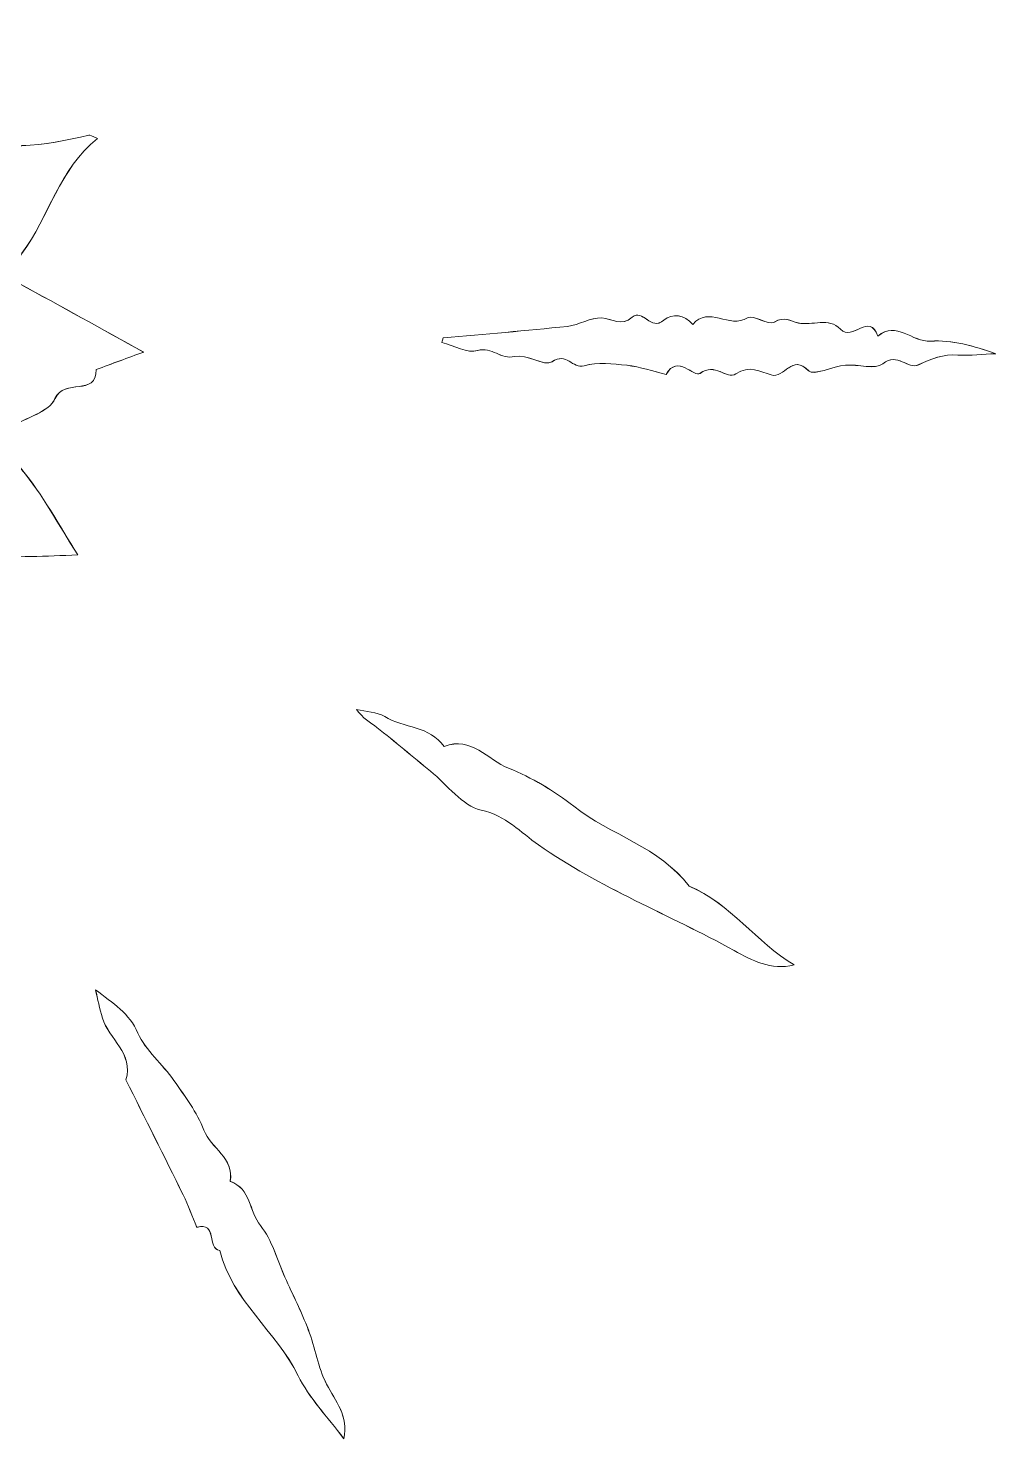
# Model space of a CAD drawing. Header units: centimetres. Extents: x -5.4 to 5.6, y -3.8 to 4.2.
# Drawn here: x -3.156 to -2.515, y -2.528 to -1.593 of the extents above; entities that cross this region are included whole.
import ezdxf

# ---------------------------------------------------------------- set-up
doc = ezdxf.new("R2010")
doc.units = ezdxf.units.CM
doc.header["$MEASUREMENT"] = 0
doc.layers.add('Layer 1', color=7, linetype='Continuous')

msp = doc.modelspace()

# ---------------------------------------------------------------- linework, layer by layer
at = {"layer": 'Layer 1', "lineweight": 13}
for points, knots in [([(-3.49885, -1.93675), (-3.50012, -1.94712), (-3.50509, -1.95884), (-3.50184, -1.96749), (-3.50184, -1.96749), (-3.49708, -1.98014), (-3.50007, -1.99202), (-3.49906, -2.00411), (-3.49906, -2.00411), (-3.49811, -2.01533), (-3.49887, -2.02665), (-3.49887, -2.04367), (-3.49887, -2.04367), (-3.48969, -2.03481), (-3.48556, -2.0293), (-3.48011, -2.02584), (-3.48011, -2.02584), (-3.46773, -2.0179), (-3.45323, -2.01272), (-3.44241, -2.00319), (-3.44241, -2.00319), (-3.43259, -1.99454), (-3.42355, -1.99208), (-3.41426, -1.99446), (-3.41426, -1.99446), (-3.40778, -2.0033), (-3.39735, -2.01126), (-3.39833, -2.01743), (-3.39833, -2.01743), (-3.40045, -2.03082), (-3.38388, -2.0323), (-3.38547, -2.03672), (-3.38547, -2.03672), (-3.39087, -2.0518), (-3.37163, -2.04873), (-3.37134, -2.05961), (-3.37134, -2.05961), (-3.37115, -2.06736), (-3.36605, -2.07501), (-3.36293, -2.08326), (-3.36293, -2.08326), (-3.35004, -2.06148), (-3.34436, -2.03823), (-3.33041, -2.01897), (-3.33041, -2.01897), (-3.32464, -2.01101), (-3.31993, -2.0023), (-3.31472, -1.99394), (-3.31472, -1.99394), (-3.29125, -2.00857), (-3.26403, -2.01672), (-3.24323, -2.03619), (-3.24323, -2.03619), (-3.23992, -2.03926), (-3.23225, -2.0377), (-3.22582, -2.03833), (-3.22582, -2.03833), (-3.22582, -2.0115), (-3.22606, -1.98724), (-3.22574, -1.963), (-3.22574, -1.963), (-3.22555, -1.94768), (-3.22111, -1.94371), (-3.20523, -1.94316), (-3.20523, -1.94316), (-3.19891, -1.94295), (-3.19256, -1.94313), (-3.18621, -1.94313), (-3.18621, -1.94313), (-3.17565, -1.94313), (-3.16507, -1.94326), (-3.15449, -1.94308), (-3.15449, -1.94308), (-3.14438, -1.94289), (-3.13428, -1.94242), (-3.12361, -1.94202), (-3.12361, -1.94202), (-3.13663, -1.92173), (-3.14684, -1.90196), (-3.16084, -1.8854), (-3.16084, -1.8854), (-3.16902, -1.87577), (-3.1688, -1.86717), (-3.16822, -1.85722), (-3.16822, -1.85722), (-3.15787, -1.85108), (-3.14256, -1.84725), (-3.13875, -1.83843), (-3.13875, -1.83843), (-3.13269, -1.82443), (-3.11126, -1.83748), (-3.11142, -1.81914), (-3.11142, -1.81914), (-3.10094, -1.81528), (-3.09046, -1.81141), (-3.07996, -1.80755), (-3.07996, -1.80755), (-3.10793, -1.79212), (-3.13457, -1.77744), (-3.16248, -1.76207), (-3.16248, -1.76207), (-3.16206, -1.75598), (-3.1642, -1.74694), (-3.16065, -1.74215), (-3.16065, -1.74215), (-3.14253, -1.71778), (-3.1361, -1.6864), (-3.11064, -1.66611), (-3.11064, -1.66611), (-3.1145, -1.66447), (-3.11551, -1.6636), (-3.11628, -1.66378), (-3.11628, -1.66378), (-3.14589, -1.67119), (-3.17552, -1.67447), (-3.20544, -1.6655), (-3.20544, -1.6655), (-3.2156, -1.67362), (-3.21878, -1.66259), (-3.21899, -1.6582), (-3.21899, -1.6582), (-3.2201, -1.63603), (-3.21952, -1.6138), (-3.21952, -1.59158), (-3.21952, -1.59158), (-3.20775, -1.58086), (-3.22283, -1.57613), (-3.22092, -1.56007), (-3.22092, -1.56007), (-3.24529, -1.58978), (-3.27405, -1.59761), (-3.29704, -1.61415), (-3.29704, -1.61415), (-3.32699, -1.58962), (-3.33593, -1.55324), (-3.35797, -1.52321), (-3.35797, -1.52321), (-3.36448, -1.55504), (-3.38588, -1.57814), (-3.40017, -1.60669), (-3.40017, -1.60669), (-3.40647, -1.60629), (-3.41483, -1.60809), (-3.42036, -1.60492), (-3.42036, -1.60492), (-3.42814, -1.60047), (-3.43295, -1.59293), (-3.44441, -1.59307), (-3.44441, -1.59307), (-3.45293, -1.59318), (-3.45452, -1.5754), (-3.46695, -1.57799), (-3.46695, -1.57799), (-3.47909, -1.58053), (-3.47954, -1.56749), (-3.48719, -1.56436), (-3.48719, -1.56436), (-3.48994, -1.56325), (-3.49275, -1.56238), (-3.49563, -1.56134), (-3.49563, -1.56134), (-3.48976, -1.59328), (-3.49391, -1.6246), (-3.49238, -1.65487), (-3.49238, -1.65487), (-3.5054, -1.66172), (-3.51646, -1.6686), (-3.52897, -1.65881), (-3.52897, -1.65881), (-3.53455, -1.66548), (-3.54241, -1.6663), (-3.54813, -1.66156), (-3.54813, -1.66156), (-3.55691, -1.65423), (-3.56168, -1.66889), (-3.5693, -1.66376), (-3.5693, -1.66376), (-3.57994, -1.65656), (-3.58764, -1.66141), (-3.59475, -1.66813), (-3.59475, -1.66813), (-3.58173, -1.68729), (-3.57118, -1.7057), (-3.55768, -1.7216), (-3.55768, -1.7216), (-3.54887, -1.73197), (-3.54829, -1.74099), (-3.55194, -1.75261), (-3.55194, -1.75261), (-3.56707, -1.7457), (-3.56774, -1.76661), (-3.58147, -1.76645), (-3.58147, -1.76645), (-3.59055, -1.76634), (-3.59967, -1.77738), (-3.60896, -1.7832), (-3.60896, -1.7832), (-3.61851, -1.78921), (-3.62825, -1.79492), (-3.63891, -1.8014), (-3.63891, -1.8014), (-3.60875, -1.81151), (-3.58157, -1.82516), (-3.5561, -1.84675), (-3.5561, -1.84675), (-3.55639, -1.8509), (-3.55414, -1.86085), (-3.55793, -1.86453), (-3.55793, -1.86453), (-3.56933, -1.87548), (-3.57259, -1.89064), (-3.58129, -1.90282), (-3.58129, -1.90282), (-3.59015, -1.91518), (-3.5974, -1.92872), (-3.60566, -1.94219), (-3.60566, -1.94219), (-3.59524, -1.94028), (-3.58571, -1.93838), (-3.57613, -1.93679), (-3.57613, -1.93679), (-3.56631, -1.93512), (-3.55496, -1.94097), (-3.54689, -1.93076), (-3.54689, -1.93076), (-3.53208, -1.94262), (-3.5148, -1.93437), (-3.49885, -1.93675)], [0, 0, 0, 0, 0.017241, 0.017241, 0.017241, 0.017241, 0.034483, 0.034483, 0.034483, 0.034483, 0.051724, 0.051724, 0.051724, 0.051724, 0.068966, 0.068966, 0.068966, 0.068966, 0.086207, 0.086207, 0.086207, 0.086207, 0.103448, 0.103448, 0.103448, 0.103448, 0.12069, 0.12069, 0.12069, 0.12069, 0.137931, 0.137931, 0.137931, 0.137931, 0.155172, 0.155172, 0.155172, 0.155172, 0.172414, 0.172414, 0.172414, 0.172414, 0.189655, 0.189655, 0.189655, 0.189655, 0.206897, 0.206897, 0.206897, 0.206897, 0.224138, 0.224138, 0.224138, 0.224138, 0.241379, 0.241379, 0.241379, 0.241379, 0.258621, 0.258621, 0.258621, 0.258621, 0.275862, 0.275862, 0.275862, 0.275862, 0.293103, 0.293103, 0.293103, 0.293103, 0.310345, 0.310345, 0.310345, 0.310345, 0.327586, 0.327586, 0.327586, 0.327586, 0.344828, 0.344828, 0.344828, 0.344828, 0.362069, 0.362069, 0.362069, 0.362069, 0.37931, 0.37931, 0.37931, 0.37931, 0.396552, 0.396552, 0.396552, 0.396552, 0.413793, 0.413793, 0.413793, 0.413793, 0.431034, 0.431034, 0.431034, 0.431034, 0.448276, 0.448276, 0.448276, 0.448276, 0.465517, 0.465517, 0.465517, 0.465517, 0.482759, 0.482759, 0.482759, 0.482759, 0.5, 0.5, 0.5, 0.5, 0.517241, 0.517241, 0.517241, 0.517241, 0.534483, 0.534483, 0.534483, 0.534483, 0.551724, 0.551724, 0.551724, 0.551724, 0.568966, 0.568966, 0.568966, 0.568966, 0.586207, 0.586207, 0.586207, 0.586207, 0.603448, 0.603448, 0.603448, 0.603448, 0.62069, 0.62069, 0.62069, 0.62069, 0.637931, 0.637931, 0.637931, 0.637931, 0.655172, 0.655172, 0.655172, 0.655172, 0.672414, 0.672414, 0.672414, 0.672414, 0.689655, 0.689655, 0.689655, 0.689655, 0.706897, 0.706897, 0.706897, 0.706897, 0.724138, 0.724138, 0.724138, 0.724138, 0.741379, 0.741379, 0.741379, 0.741379, 0.758621, 0.758621, 0.758621, 0.758621, 0.775862, 0.775862, 0.775862, 0.775862, 0.793103, 0.793103, 0.793103, 0.793103, 0.810345, 0.810345, 0.810345, 0.810345, 0.827586, 0.827586, 0.827586, 0.827586, 0.844828, 0.844828, 0.844828, 0.844828, 0.862069, 0.862069, 0.862069, 0.862069, 0.87931, 0.87931, 0.87931, 0.87931, 0.896552, 0.896552, 0.896552, 0.896552, 0.913793, 0.913793, 0.913793, 0.913793, 0.931034, 0.931034, 0.931034, 0.931034, 0.948276, 0.948276, 0.948276, 0.948276, 0.965517, 0.965517, 0.965517, 0.965517, 1, 1, 1, 1]), ([(-3.49885, -1.93675), (-3.5148, -1.93437), (-3.53206, -1.94262), (-3.54682, -1.93074), (-3.54682, -1.93074), (-3.55489, -1.94095), (-3.56624, -1.93511), (-3.57606, -1.93677), (-3.57606, -1.93677), (-3.58564, -1.93838), (-3.59516, -1.94026), (-3.60559, -1.94217), (-3.60559, -1.94217), (-3.59733, -1.92868), (-3.59009, -1.91516), (-3.58122, -1.9028), (-3.58122, -1.9028), (-3.57249, -1.89063), (-3.56923, -1.87547), (-3.55786, -1.86451), (-3.55786, -1.86451), (-3.55408, -1.86083), (-3.55633, -1.85088), (-3.55603, -1.84673), (-3.55603, -1.84673), (-3.58151, -1.82517), (-3.60868, -1.81149), (-3.63884, -1.80138), (-3.63884, -1.80138), (-3.6282, -1.79492), (-3.61844, -1.78918), (-3.60889, -1.78318), (-3.60889, -1.78318), (-3.59963, -1.77736), (-3.5905, -1.76633), (-3.5814, -1.76643), (-3.5814, -1.76643), (-3.56767, -1.76659), (-3.56701, -1.74569), (-3.55187, -1.75259), (-3.55187, -1.75259), (-3.54819, -1.741), (-3.5488, -1.73195), (-3.55761, -1.72158), (-3.55761, -1.72158), (-3.5711, -1.70565), (-3.58166, -1.68724), (-3.59468, -1.66811), (-3.59468, -1.66811), (-3.58756, -1.66139), (-3.57986, -1.65652), (-3.56923, -1.66374), (-3.56923, -1.66374), (-3.56161, -1.66887), (-3.55685, -1.65421), (-3.54806, -1.66154), (-3.54806, -1.66154), (-3.54234, -1.6663), (-3.53449, -1.66546), (-3.5289, -1.65879), (-3.5289, -1.65879), (-3.51639, -1.66855), (-3.50533, -1.66167), (-3.49231, -1.65485), (-3.49231, -1.65485), (-3.49382, -1.62456), (-3.48969, -1.59325), (-3.49556, -1.56132), (-3.49556, -1.56132), (-3.49268, -1.56235), (-3.48984, -1.56323), (-3.48712, -1.56434), (-3.48712, -1.56434), (-3.47947, -1.56744), (-3.47902, -1.58048), (-3.46688, -1.57797), (-3.46688, -1.57797), (-3.45444, -1.57538), (-3.45286, -1.59316), (-3.44434, -1.59305), (-3.44434, -1.59305), (-3.43288, -1.59292), (-3.42807, -1.60046), (-3.42029, -1.6049), (-3.42029, -1.6049), (-3.41476, -1.60808), (-3.4064, -1.6063), (-3.4001, -1.60667), (-3.4001, -1.60667), (-3.38581, -1.57812), (-3.36441, -1.55502), (-3.3579, -1.52319), (-3.3579, -1.52319), (-3.33586, -1.55322), (-3.32694, -1.5896), (-3.29697, -1.61413), (-3.29697, -1.61413), (-3.27398, -1.59759), (-3.24522, -1.58976), (-3.22085, -1.56005), (-3.22085, -1.56005), (-3.22278, -1.57611), (-3.20767, -1.58085), (-3.21945, -1.59156), (-3.21945, -1.59156), (-3.21945, -1.61379), (-3.22003, -1.63601), (-3.21892, -1.65818), (-3.21892, -1.65818), (-3.21871, -1.66257), (-3.21553, -1.67361), (-3.20537, -1.66548), (-3.20537, -1.66548), (-3.17545, -1.67445), (-3.14581, -1.67117), (-3.11621, -1.66376), (-3.11621, -1.66376), (-3.11544, -1.66357), (-3.11444, -1.66445), (-3.11057, -1.66609), (-3.11057, -1.66609), (-3.13602, -1.68638), (-3.14248, -1.71776), (-3.16058, -1.74213), (-3.16058, -1.74213), (-3.16413, -1.74692), (-3.16198, -1.75594), (-3.16241, -1.76205), (-3.16241, -1.76205), (-3.1345, -1.77742), (-3.10785, -1.79211), (-3.07989, -1.80753), (-3.07989, -1.80753), (-3.09039, -1.81139), (-3.10087, -1.81528), (-3.11135, -1.81912), (-3.11135, -1.81912), (-3.11119, -1.83743), (-3.1326, -1.82439), (-3.13868, -1.83841), (-3.13868, -1.83841), (-3.14249, -1.84722), (-3.15784, -1.85106), (-3.16815, -1.8572), (-3.16815, -1.8572), (-3.16871, -1.86715), (-3.16892, -1.87575), (-3.16077, -1.88538), (-3.16077, -1.88538), (-3.14677, -1.90194), (-3.13656, -1.92171), (-3.12354, -1.942), (-3.12354, -1.942), (-3.1342, -1.9424), (-3.14434, -1.94287), (-3.15442, -1.94306), (-3.15442, -1.94306), (-3.165, -1.94325), (-3.17559, -1.94311), (-3.18614, -1.94311), (-3.18614, -1.94311), (-3.19249, -1.94311), (-3.19884, -1.94292), (-3.20516, -1.94314), (-3.20516, -1.94314), (-3.22104, -1.9437), (-3.22548, -1.94766), (-3.22567, -1.96298), (-3.22567, -1.96298), (-3.22599, -1.98722), (-3.22575, -2.01148), (-3.22575, -2.03831), (-3.22575, -2.03831), (-3.23218, -2.03767), (-3.23985, -2.03924), (-3.24316, -2.03617), (-3.24316, -2.03617), (-3.26398, -2.01672), (-3.29118, -2.00855), (-3.31465, -1.99392), (-3.31465, -1.99392), (-3.31068, -1.98969), (-3.3074, -1.98291), (-3.30264, -1.98162), (-3.30264, -1.98162), (-3.27369, -1.97374), (-3.25001, -1.95855), (-3.22887, -1.9372), (-3.22887, -1.9372), (-3.19294, -1.9009), (-3.17328, -1.85872), (-3.17489, -1.80724), (-3.17489, -1.80724), (-3.17529, -1.79457), (-3.17455, -1.78184), (-3.17513, -1.76919), (-3.17513, -1.76919), (-3.17539, -1.76334), (-3.17748, -1.7576), (-3.17897, -1.75183), (-3.17897, -1.75183), (-3.18791, -1.71638), (-3.20897, -1.68873), (-3.2349, -1.66399), (-3.2349, -1.66399), (-3.26038, -1.63962), (-3.29914, -1.6207), (-3.33375, -1.6201), (-3.33375, -1.6201), (-3.34097, -1.61997), (-3.34523, -1.60994), (-3.35502, -1.61703), (-3.35502, -1.61703), (-3.36137, -1.62163), (-3.37322, -1.6201), (-3.38235, -1.61899), (-3.38235, -1.61899), (-3.39616, -1.61732), (-3.40849, -1.62166), (-3.42093, -1.62574), (-3.42093, -1.62574), (-3.46228, -1.63934), (-3.49224, -1.66794), (-3.51758, -1.7017), (-3.51758, -1.7017), (-3.52388, -1.71009), (-3.52695, -1.72099), (-3.53097, -1.73094), (-3.53097, -1.73094), (-3.53539, -1.74179), (-3.53983, -1.75269), (-3.54306, -1.76393), (-3.54306, -1.76393), (-3.54608, -1.77441), (-3.54835, -1.78531), (-3.54938, -1.79616), (-3.54938, -1.79616), (-3.55054, -1.80828), (-3.54631, -1.81987), (-3.54409, -1.83172), (-3.54409, -1.83172), (-3.53703, -1.86919), (-3.52755, -1.89324), (-3.50123, -1.9252), (-3.50123, -1.9252), (-3.49906, -1.92786), (-3.49959, -1.93283), (-3.49885, -1.93675)], [0, 0, 0, 0, 0.015873, 0.015873, 0.015873, 0.015873, 0.031746, 0.031746, 0.031746, 0.031746, 0.047619, 0.047619, 0.047619, 0.047619, 0.063492, 0.063492, 0.063492, 0.063492, 0.079365, 0.079365, 0.079365, 0.079365, 0.095238, 0.095238, 0.095238, 0.095238, 0.111111, 0.111111, 0.111111, 0.111111, 0.126984, 0.126984, 0.126984, 0.126984, 0.142857, 0.142857, 0.142857, 0.142857, 0.15873, 0.15873, 0.15873, 0.15873, 0.174603, 0.174603, 0.174603, 0.174603, 0.190476, 0.190476, 0.190476, 0.190476, 0.206349, 0.206349, 0.206349, 0.206349, 0.222222, 0.222222, 0.222222, 0.222222, 0.238095, 0.238095, 0.238095, 0.238095, 0.253968, 0.253968, 0.253968, 0.253968, 0.269841, 0.269841, 0.269841, 0.269841, 0.285714, 0.285714, 0.285714, 0.285714, 0.301587, 0.301587, 0.301587, 0.301587, 0.31746, 0.31746, 0.31746, 0.31746, 0.333333, 0.333333, 0.333333, 0.333333, 0.349206, 0.349206, 0.349206, 0.349206, 0.365079, 0.365079, 0.365079, 0.365079, 0.380952, 0.380952, 0.380952, 0.380952, 0.396825, 0.396825, 0.396825, 0.396825, 0.412698, 0.412698, 0.412698, 0.412698, 0.428571, 0.428571, 0.428571, 0.428571, 0.444444, 0.444444, 0.444444, 0.444444, 0.460317, 0.460317, 0.460317, 0.460317, 0.47619, 0.47619, 0.47619, 0.47619, 0.492063, 0.492063, 0.492063, 0.492063, 0.507937, 0.507937, 0.507937, 0.507937, 0.52381, 0.52381, 0.52381, 0.52381, 0.539683, 0.539683, 0.539683, 0.539683, 0.555556, 0.555556, 0.555556, 0.555556, 0.571429, 0.571429, 0.571429, 0.571429, 0.587302, 0.587302, 0.587302, 0.587302, 0.603175, 0.603175, 0.603175, 0.603175, 0.619048, 0.619048, 0.619048, 0.619048, 0.634921, 0.634921, 0.634921, 0.634921, 0.650794, 0.650794, 0.650794, 0.650794, 0.666667, 0.666667, 0.666667, 0.666667, 0.68254, 0.68254, 0.68254, 0.68254, 0.698413, 0.698413, 0.698413, 0.698413, 0.714286, 0.714286, 0.714286, 0.714286, 0.730159, 0.730159, 0.730159, 0.730159, 0.746032, 0.746032, 0.746032, 0.746032, 0.761905, 0.761905, 0.761905, 0.761905, 0.777778, 0.777778, 0.777778, 0.777778, 0.793651, 0.793651, 0.793651, 0.793651, 0.809524, 0.809524, 0.809524, 0.809524, 0.825397, 0.825397, 0.825397, 0.825397, 0.84127, 0.84127, 0.84127, 0.84127, 0.857143, 0.857143, 0.857143, 0.857143, 0.873016, 0.873016, 0.873016, 0.873016, 0.888889, 0.888889, 0.888889, 0.888889, 0.904762, 0.904762, 0.904762, 0.904762, 0.920635, 0.920635, 0.920635, 0.920635, 0.936508, 0.936508, 0.936508, 0.936508, 0.952381, 0.952381, 0.952381, 0.952381, 0.968254, 0.968254, 0.968254, 0.968254, 1, 1, 1, 1]), ([(-2.88139, -1.79813), (-2.85395, -1.79564), (-2.82649, -1.79347), (-2.7991, -1.79051), (-2.7991, -1.79051), (-2.7914, -1.78966), (-2.78381, -1.78445), (-2.7764, -1.78493), (-2.7764, -1.78493), (-2.76955, -1.78538), (-2.76341, -1.79099), (-2.75616, -1.78448), (-2.75616, -1.78448), (-2.74928, -1.77834), (-2.74402, -1.79403), (-2.73518, -1.78646), (-2.73518, -1.78646), (-2.72962, -1.78164), (-2.72163, -1.7826), (-2.71608, -1.78924), (-2.71608, -1.78924), (-2.70563, -1.77654), (-2.69176, -1.79247), (-2.67983, -1.7849), (-2.67983, -1.7849), (-2.67599, -1.78249), (-2.66597, -1.79011), (-2.662, -1.78773), (-2.662, -1.78773), (-2.65509, -1.7836), (-2.65192, -1.78704), (-2.6461, -1.78829), (-2.6461, -1.78829), (-2.6371, -1.79022), (-2.62581, -1.78432), (-2.61819, -1.79239), (-2.61819, -1.79239), (-2.61041, -1.80067), (-2.59877, -1.78093), (-2.5935, -1.79702), (-2.5935, -1.79702), (-2.58099, -1.78667), (-2.57072, -1.80109), (-2.55852, -1.80033), (-2.55852, -1.80033), (-2.54439, -1.79946), (-2.52994, -1.80345), (-2.51529, -1.80864), (-2.51529, -1.80864), (-2.52365, -1.80901), (-2.53206, -1.81012), (-2.54035, -1.80951), (-2.54035, -1.80951), (-2.54995, -1.80882), (-2.558, -1.81194), (-2.56631, -1.81591), (-2.56631, -1.81591), (-2.57377, -1.81951), (-2.58031, -1.80726), (-2.5901, -1.81533), (-2.5901, -1.81533), (-2.59513, -1.81948), (-2.60645, -1.81546), (-2.61484, -1.81623), (-2.61484, -1.81623), (-2.62331, -1.81702), (-2.63617, -1.8234), (-2.63926, -1.82007), (-2.63926, -1.82007), (-2.65027, -1.80822), (-2.6554, -1.82539), (-2.66408, -1.82274), (-2.66408, -1.82274), (-2.67138, -1.82052), (-2.67858, -1.81594), (-2.68758, -1.82197), (-2.68758, -1.82197), (-2.69367, -1.82604), (-2.70147, -1.81414), (-2.71113, -1.82165), (-2.71113, -1.82165), (-2.71528, -1.8249), (-2.72603, -1.80855), (-2.73378, -1.82242), (-2.73378, -1.82242), (-2.74241, -1.8203), (-2.75093, -1.81731), (-2.75968, -1.81633), (-2.75968, -1.81633), (-2.76905, -1.81527), (-2.77921, -1.81416), (-2.78799, -1.81667), (-2.78799, -1.81667), (-2.79593, -1.81889), (-2.79976, -1.80728), (-2.80937, -1.81402), (-2.80937, -1.81402), (-2.81421, -1.81743), (-2.82649, -1.80846), (-2.83395, -1.81047), (-2.83395, -1.81047), (-2.84348, -1.81304), (-2.84893, -1.80362), (-2.85864, -1.80658), (-2.85864, -1.80658), (-2.86536, -1.80864), (-2.87438, -1.80322), (-2.88237, -1.80116), (-2.88237, -1.80116), (-2.88203, -1.80017), (-2.88171, -1.79917), (-2.88139, -1.79813)], [0, 0, 0, 0, 0.034483, 0.034483, 0.034483, 0.034483, 0.068966, 0.068966, 0.068966, 0.068966, 0.103448, 0.103448, 0.103448, 0.103448, 0.137931, 0.137931, 0.137931, 0.137931, 0.172414, 0.172414, 0.172414, 0.172414, 0.206897, 0.206897, 0.206897, 0.206897, 0.241379, 0.241379, 0.241379, 0.241379, 0.275862, 0.275862, 0.275862, 0.275862, 0.310345, 0.310345, 0.310345, 0.310345, 0.344828, 0.344828, 0.344828, 0.344828, 0.37931, 0.37931, 0.37931, 0.37931, 0.413793, 0.413793, 0.413793, 0.413793, 0.448276, 0.448276, 0.448276, 0.448276, 0.482759, 0.482759, 0.482759, 0.482759, 0.517241, 0.517241, 0.517241, 0.517241, 0.551724, 0.551724, 0.551724, 0.551724, 0.586207, 0.586207, 0.586207, 0.586207, 0.62069, 0.62069, 0.62069, 0.62069, 0.655172, 0.655172, 0.655172, 0.655172, 0.689655, 0.689655, 0.689655, 0.689655, 0.724138, 0.724138, 0.724138, 0.724138, 0.758621, 0.758621, 0.758621, 0.758621, 0.793103, 0.793103, 0.793103, 0.793103, 0.827586, 0.827586, 0.827586, 0.827586, 0.862069, 0.862069, 0.862069, 0.862069, 0.896552, 0.896552, 0.896552, 0.896552, 0.931034, 0.931034, 0.931034, 0.931034, 1, 1, 1, 1]), ([(-2.88139, -1.79813), (-2.88171, -1.79916), (-2.882, -1.80017), (-2.88232, -1.80117), (-2.88232, -1.80117), (-2.87433, -1.80323), (-2.86531, -1.80866), (-2.85859, -1.80659), (-2.85859, -1.80659), (-2.84891, -1.80365), (-2.84343, -1.81305), (-2.8339, -1.81048), (-2.8339, -1.81048), (-2.82644, -1.80847), (-2.81416, -1.81744), (-2.80932, -1.81403), (-2.80932, -1.81403), (-2.79974, -1.80726), (-2.79588, -1.8189), (-2.78794, -1.81668), (-2.78794, -1.81668), (-2.77913, -1.81417), (-2.769, -1.81528), (-2.75963, -1.81634), (-2.75963, -1.81634), (-2.75087, -1.81732), (-2.74235, -1.82031), (-2.73373, -1.82243), (-2.73373, -1.82243), (-2.72598, -1.80857), (-2.71524, -1.82492), (-2.71108, -1.82166), (-2.71108, -1.82166), (-2.70145, -1.81415), (-2.69364, -1.82605), (-2.68753, -1.82198), (-2.68753, -1.82198), (-2.67856, -1.81595), (-2.67134, -1.82052), (-2.66403, -1.82275), (-2.66403, -1.82275), (-2.65535, -1.82542), (-2.65022, -1.80822), (-2.63921, -1.82008), (-2.63921, -1.82008), (-2.63609, -1.82341), (-2.62326, -1.81706), (-2.61479, -1.81624), (-2.61479, -1.81624), (-2.60643, -1.81547), (-2.59508, -1.81949), (-2.59005, -1.81534), (-2.59005, -1.81534), (-2.58023, -1.80727), (-2.5737, -1.81952), (-2.56626, -1.81592), (-2.56626, -1.81592), (-2.55795, -1.81195), (-2.54988, -1.8088), (-2.5403, -1.80952), (-2.5403, -1.80952), (-2.53202, -1.8101), (-2.5236, -1.80899), (-2.51524, -1.80865), (-2.51524, -1.80865), (-2.5299, -1.80346), (-2.54434, -1.79944), (-2.55847, -1.80034), (-2.55847, -1.80034), (-2.57067, -1.80111), (-2.58096, -1.78669), (-2.59345, -1.79703), (-2.59345, -1.79703), (-2.59872, -1.78097), (-2.61036, -1.80068), (-2.61814, -1.7924), (-2.61814, -1.7924), (-2.62576, -1.7843), (-2.63706, -1.79023), (-2.64605, -1.7883), (-2.64605, -1.7883), (-2.65187, -1.78706), (-2.65505, -1.78362), (-2.66195, -1.78774), (-2.66195, -1.78774), (-2.66592, -1.79012), (-2.67597, -1.7825), (-2.67978, -1.78491), (-2.67978, -1.78491), (-2.69171, -1.79248), (-2.70558, -1.77655), (-2.71603, -1.78925), (-2.71603, -1.78925), (-2.72159, -1.78258), (-2.72958, -1.78166), (-2.73513, -1.78647), (-2.73513, -1.78647), (-2.74397, -1.79404), (-2.74926, -1.77832), (-2.75611, -1.78449), (-2.75611, -1.78449), (-2.76336, -1.791), (-2.7695, -1.78536), (-2.77635, -1.78494), (-2.77635, -1.78494), (-2.78376, -1.78446), (-2.79135, -1.78968), (-2.79905, -1.79052), (-2.79905, -1.79052), (-2.82649, -1.79348), (-2.85395, -1.79565), (-2.88139, -1.79813)], [0, 0, 0, 0, 0.034483, 0.034483, 0.034483, 0.034483, 0.068966, 0.068966, 0.068966, 0.068966, 0.103448, 0.103448, 0.103448, 0.103448, 0.137931, 0.137931, 0.137931, 0.137931, 0.172414, 0.172414, 0.172414, 0.172414, 0.206897, 0.206897, 0.206897, 0.206897, 0.241379, 0.241379, 0.241379, 0.241379, 0.275862, 0.275862, 0.275862, 0.275862, 0.310345, 0.310345, 0.310345, 0.310345, 0.344828, 0.344828, 0.344828, 0.344828, 0.37931, 0.37931, 0.37931, 0.37931, 0.413793, 0.413793, 0.413793, 0.413793, 0.448276, 0.448276, 0.448276, 0.448276, 0.482759, 0.482759, 0.482759, 0.482759, 0.517241, 0.517241, 0.517241, 0.517241, 0.551724, 0.551724, 0.551724, 0.551724, 0.586207, 0.586207, 0.586207, 0.586207, 0.62069, 0.62069, 0.62069, 0.62069, 0.655172, 0.655172, 0.655172, 0.655172, 0.689655, 0.689655, 0.689655, 0.689655, 0.724138, 0.724138, 0.724138, 0.724138, 0.758621, 0.758621, 0.758621, 0.758621, 0.793103, 0.793103, 0.793103, 0.793103, 0.827586, 0.827586, 0.827586, 0.827586, 0.862069, 0.862069, 0.862069, 0.862069, 0.896552, 0.896552, 0.896552, 0.896552, 0.931034, 0.931034, 0.931034, 0.931034, 1, 1, 1, 1]), ([(-2.64882, -2.21372), (-2.67393, -2.19867), (-2.69107, -2.17305), (-2.71846, -2.16149), (-2.71846, -2.16149), (-2.73812, -2.13553), (-2.77042, -2.12776), (-2.79487, -2.10852), (-2.79487, -2.10852), (-2.80791, -2.09825), (-2.82284, -2.08952), (-2.83818, -2.08331), (-2.83818, -2.08331), (-2.85196, -2.07773), (-2.86273, -2.06177), (-2.88086, -2.06897), (-2.88086, -2.06897), (-2.89023, -2.05508), (-2.90766, -2.05698), (-2.92023, -2.0491), (-2.92023, -2.0491), (-2.92539, -2.04587), (-2.93256, -2.04587), (-2.9388, -2.04439), (-2.9388, -2.04439), (-2.9348, -2.05037), (-2.92972, -2.05288), (-2.92539, -2.05632), (-2.92539, -2.05632), (-2.91338, -2.06577), (-2.90168, -2.07566), (-2.88983, -2.08534), (-2.88983, -2.08534), (-2.8788, -2.09436), (-2.8688, -2.10823), (-2.85633, -2.11103), (-2.85633, -2.11103), (-2.8399, -2.11471), (-2.83006, -2.12593), (-2.81831, -2.13415), (-2.81831, -2.13415), (-2.7777, -2.16262), (-2.73163, -2.18037), (-2.68869, -2.20411), (-2.68869, -2.20411), (-2.6765, -2.21086), (-2.66449, -2.21739), (-2.64882, -2.21372)], [0, 0, 0, 0, 0.076923, 0.076923, 0.076923, 0.076923, 0.153846, 0.153846, 0.153846, 0.153846, 0.230769, 0.230769, 0.230769, 0.230769, 0.307692, 0.307692, 0.307692, 0.307692, 0.384615, 0.384615, 0.384615, 0.384615, 0.461538, 0.461538, 0.461538, 0.461538, 0.538462, 0.538462, 0.538462, 0.538462, 0.615385, 0.615385, 0.615385, 0.615385, 0.692308, 0.692308, 0.692308, 0.692308, 0.769231, 0.769231, 0.769231, 0.769231, 0.846154, 0.846154, 0.846154, 0.846154, 1, 1, 1, 1]), ([(-2.64882, -2.21372), (-2.66448, -2.2174), (-2.6765, -2.21086), (-2.68869, -2.20412), (-2.68869, -2.20412), (-2.73166, -2.18041), (-2.77772, -2.16266), (-2.81831, -2.13416), (-2.81831, -2.13416), (-2.83006, -2.12593), (-2.8399, -2.11471), (-2.85633, -2.11104), (-2.85633, -2.11104), (-2.86879, -2.10826), (-2.87879, -2.09437), (-2.88983, -2.08535), (-2.88983, -2.08535), (-2.90168, -2.07569), (-2.91338, -2.0658), (-2.92539, -2.05633), (-2.92539, -2.05633), (-2.92973, -2.05289), (-2.93478, -2.05035), (-2.9388, -2.0444), (-2.9388, -2.0444), (-2.93256, -2.04588), (-2.92539, -2.04588), (-2.92023, -2.04911), (-2.92023, -2.04911), (-2.90766, -2.05699), (-2.89023, -2.05509), (-2.88086, -2.06898), (-2.88086, -2.06898), (-2.86274, -2.06178), (-2.85197, -2.07774), (-2.83818, -2.08332), (-2.83818, -2.08332), (-2.82281, -2.08954), (-2.80791, -2.09827), (-2.79487, -2.10853), (-2.79487, -2.10853), (-2.77042, -2.12777), (-2.73809, -2.13554), (-2.71846, -2.1615), (-2.71846, -2.1615), (-2.69105, -2.17305), (-2.67393, -2.19866), (-2.64882, -2.21372)], [0, 0, 0, 0, 0.076923, 0.076923, 0.076923, 0.076923, 0.153846, 0.153846, 0.153846, 0.153846, 0.230769, 0.230769, 0.230769, 0.230769, 0.307692, 0.307692, 0.307692, 0.307692, 0.384615, 0.384615, 0.384615, 0.384615, 0.461538, 0.461538, 0.461538, 0.461538, 0.538462, 0.538462, 0.538462, 0.538462, 0.615385, 0.615385, 0.615385, 0.615385, 0.692308, 0.692308, 0.692308, 0.692308, 0.769231, 0.769231, 0.769231, 0.769231, 0.846154, 0.846154, 0.846154, 0.846154, 1, 1, 1, 1]), ([(-3.11187, -2.23017), (-3.11034, -2.23641), (-3.10912, -2.24276), (-3.10724, -2.2489), (-3.10724, -2.2489), (-3.10301, -2.26292), (-3.08639, -2.27226), (-3.09168, -2.28994), (-3.09168, -2.28994), (-3.07901, -2.31531), (-3.06625, -2.34063), (-3.05374, -2.36609), (-3.05374, -2.36609), (-3.05033, -2.37308), (-3.04768, -2.38043), (-3.04472, -2.3876), (-3.04472, -2.3876), (-3.03072, -2.38387), (-3.03826, -2.40154), (-3.02945, -2.40297), (-3.02945, -2.40297), (-3.02135, -2.43631), (-2.99209, -2.45642), (-2.97754, -2.48594), (-2.97754, -2.48594), (-2.97032, -2.50062), (-2.95825, -2.5129), (-2.94732, -2.52772), (-2.94732, -2.52772), (-2.94409, -2.51261), (-2.9528, -2.50288), (-2.95867, -2.49155), (-2.95867, -2.49155), (-2.96446, -2.48041), (-2.96629, -2.46731), (-2.97081, -2.45546), (-2.97081, -2.45546), (-2.97533, -2.44363), (-2.9811, -2.43226), (-2.98631, -2.42072), (-2.98631, -2.42072), (-2.99152, -2.40913), (-2.9948, -2.39601), (-3.0025, -2.38646), (-3.0025, -2.38646), (-3.01007, -2.37709), (-3.00893, -2.36191), (-3.02258, -2.35712), (-3.02258, -2.35712), (-3.01991, -2.34159), (-3.03528, -2.33524), (-3.04004, -2.32317), (-3.04004, -2.32317), (-3.04467, -2.31142), (-3.0525, -2.30073), (-3.05986, -2.29028), (-3.05986, -2.29028), (-3.06743, -2.27948), (-3.07857, -2.27059), (-3.0837, -2.2589), (-3.0837, -2.2589), (-3.08946, -2.24584), (-3.10028, -2.23898), (-3.11187, -2.23017)], [0, 0, 0, 0, 0.058824, 0.058824, 0.058824, 0.058824, 0.117647, 0.117647, 0.117647, 0.117647, 0.176471, 0.176471, 0.176471, 0.176471, 0.235294, 0.235294, 0.235294, 0.235294, 0.294118, 0.294118, 0.294118, 0.294118, 0.352941, 0.352941, 0.352941, 0.352941, 0.411765, 0.411765, 0.411765, 0.411765, 0.470588, 0.470588, 0.470588, 0.470588, 0.529412, 0.529412, 0.529412, 0.529412, 0.588235, 0.588235, 0.588235, 0.588235, 0.647059, 0.647059, 0.647059, 0.647059, 0.705882, 0.705882, 0.705882, 0.705882, 0.764706, 0.764706, 0.764706, 0.764706, 0.823529, 0.823529, 0.823529, 0.823529, 0.882353, 0.882353, 0.882353, 0.882353, 1, 1, 1, 1]), ([(-3.11187, -2.23017), (-3.10028, -2.23898), (-3.08943, -2.24583), (-3.08372, -2.25888), (-3.08372, -2.25888), (-3.07859, -2.27055), (-3.06745, -2.27944), (-3.05988, -2.29026), (-3.05988, -2.29026), (-3.05252, -2.30074), (-3.04469, -2.3114), (-3.04006, -2.32315), (-3.04006, -2.32315), (-3.03532, -2.33522), (-3.01995, -2.34157), (-3.0226, -2.3571), (-3.0226, -2.3571), (-3.00895, -2.36192), (-3.01009, -2.3771), (-3.00252, -2.38644), (-3.00252, -2.38644), (-2.99479, -2.39599), (-2.99154, -2.40911), (-2.98633, -2.4207), (-2.98633, -2.4207), (-2.98112, -2.43226), (-2.97535, -2.44361), (-2.97083, -2.45544), (-2.97083, -2.45544), (-2.96631, -2.46729), (-2.96448, -2.48039), (-2.95869, -2.49153), (-2.95869, -2.49153), (-2.95279, -2.50285), (-2.94411, -2.51259), (-2.94734, -2.5277), (-2.94734, -2.5277), (-2.95829, -2.51286), (-2.97033, -2.50061), (-2.97756, -2.48592), (-2.97756, -2.48592), (-2.99211, -2.45639), (-3.02138, -2.43628), (-3.02947, -2.40295), (-3.02947, -2.40295), (-3.03828, -2.40152), (-3.03074, -2.38385), (-3.04474, -2.38758), (-3.04474, -2.38758), (-3.04773, -2.38041), (-3.05035, -2.37303), (-3.05376, -2.36607), (-3.05376, -2.36607), (-3.06627, -2.34062), (-3.07903, -2.3153), (-3.0917, -2.28992), (-3.0917, -2.28992), (-3.08641, -2.27225), (-3.10302, -2.26291), (-3.10726, -2.24888), (-3.10726, -2.24888), (-3.10912, -2.24277), (-3.11036, -2.23642), (-3.11187, -2.23017)], [0, 0, 0, 0, 0.058824, 0.058824, 0.058824, 0.058824, 0.117647, 0.117647, 0.117647, 0.117647, 0.176471, 0.176471, 0.176471, 0.176471, 0.235294, 0.235294, 0.235294, 0.235294, 0.294118, 0.294118, 0.294118, 0.294118, 0.352941, 0.352941, 0.352941, 0.352941, 0.411765, 0.411765, 0.411765, 0.411765, 0.470588, 0.470588, 0.470588, 0.470588, 0.529412, 0.529412, 0.529412, 0.529412, 0.588235, 0.588235, 0.588235, 0.588235, 0.647059, 0.647059, 0.647059, 0.647059, 0.705882, 0.705882, 0.705882, 0.705882, 0.764706, 0.764706, 0.764706, 0.764706, 0.823529, 0.823529, 0.823529, 0.823529, 0.882353, 0.882353, 0.882353, 0.882353, 1, 1, 1, 1])]:
    msp.add_open_spline(points, degree=3, knots=knots, dxfattribs=at)

doc.saveas('drawing.dxf')
